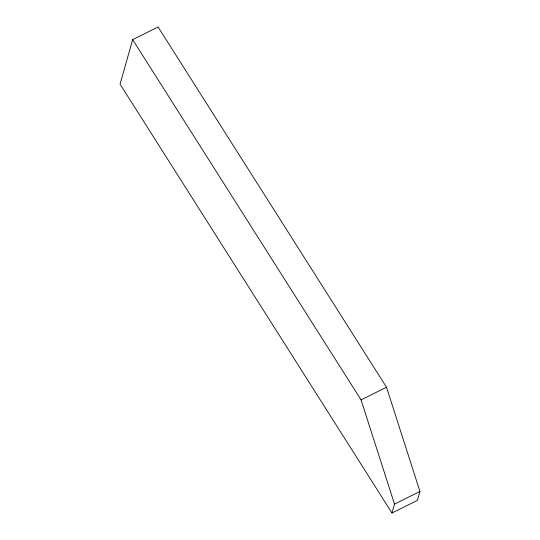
<?xml version="1.0" encoding="UTF-8"?>
<svg xmlns="http://www.w3.org/2000/svg" width="540" height="540" viewBox="0 0 540 540"><rect width="100%" height="100%" fill="white"/><g stroke="black" fill="none" stroke-linecap="round" stroke-linejoin="round"><path stroke-width="0.81" d="M132.651 39.643L120.056 84.152L391.979 513L417.427 500.357L419.945 491.454L386.512 387.234L158.099 27L132.651 39.643L361.064 399.877L394.497 504.097L391.979 513M361.064 399.877L386.512 387.234M394.497 504.097L419.945 491.454"/></g></svg>
